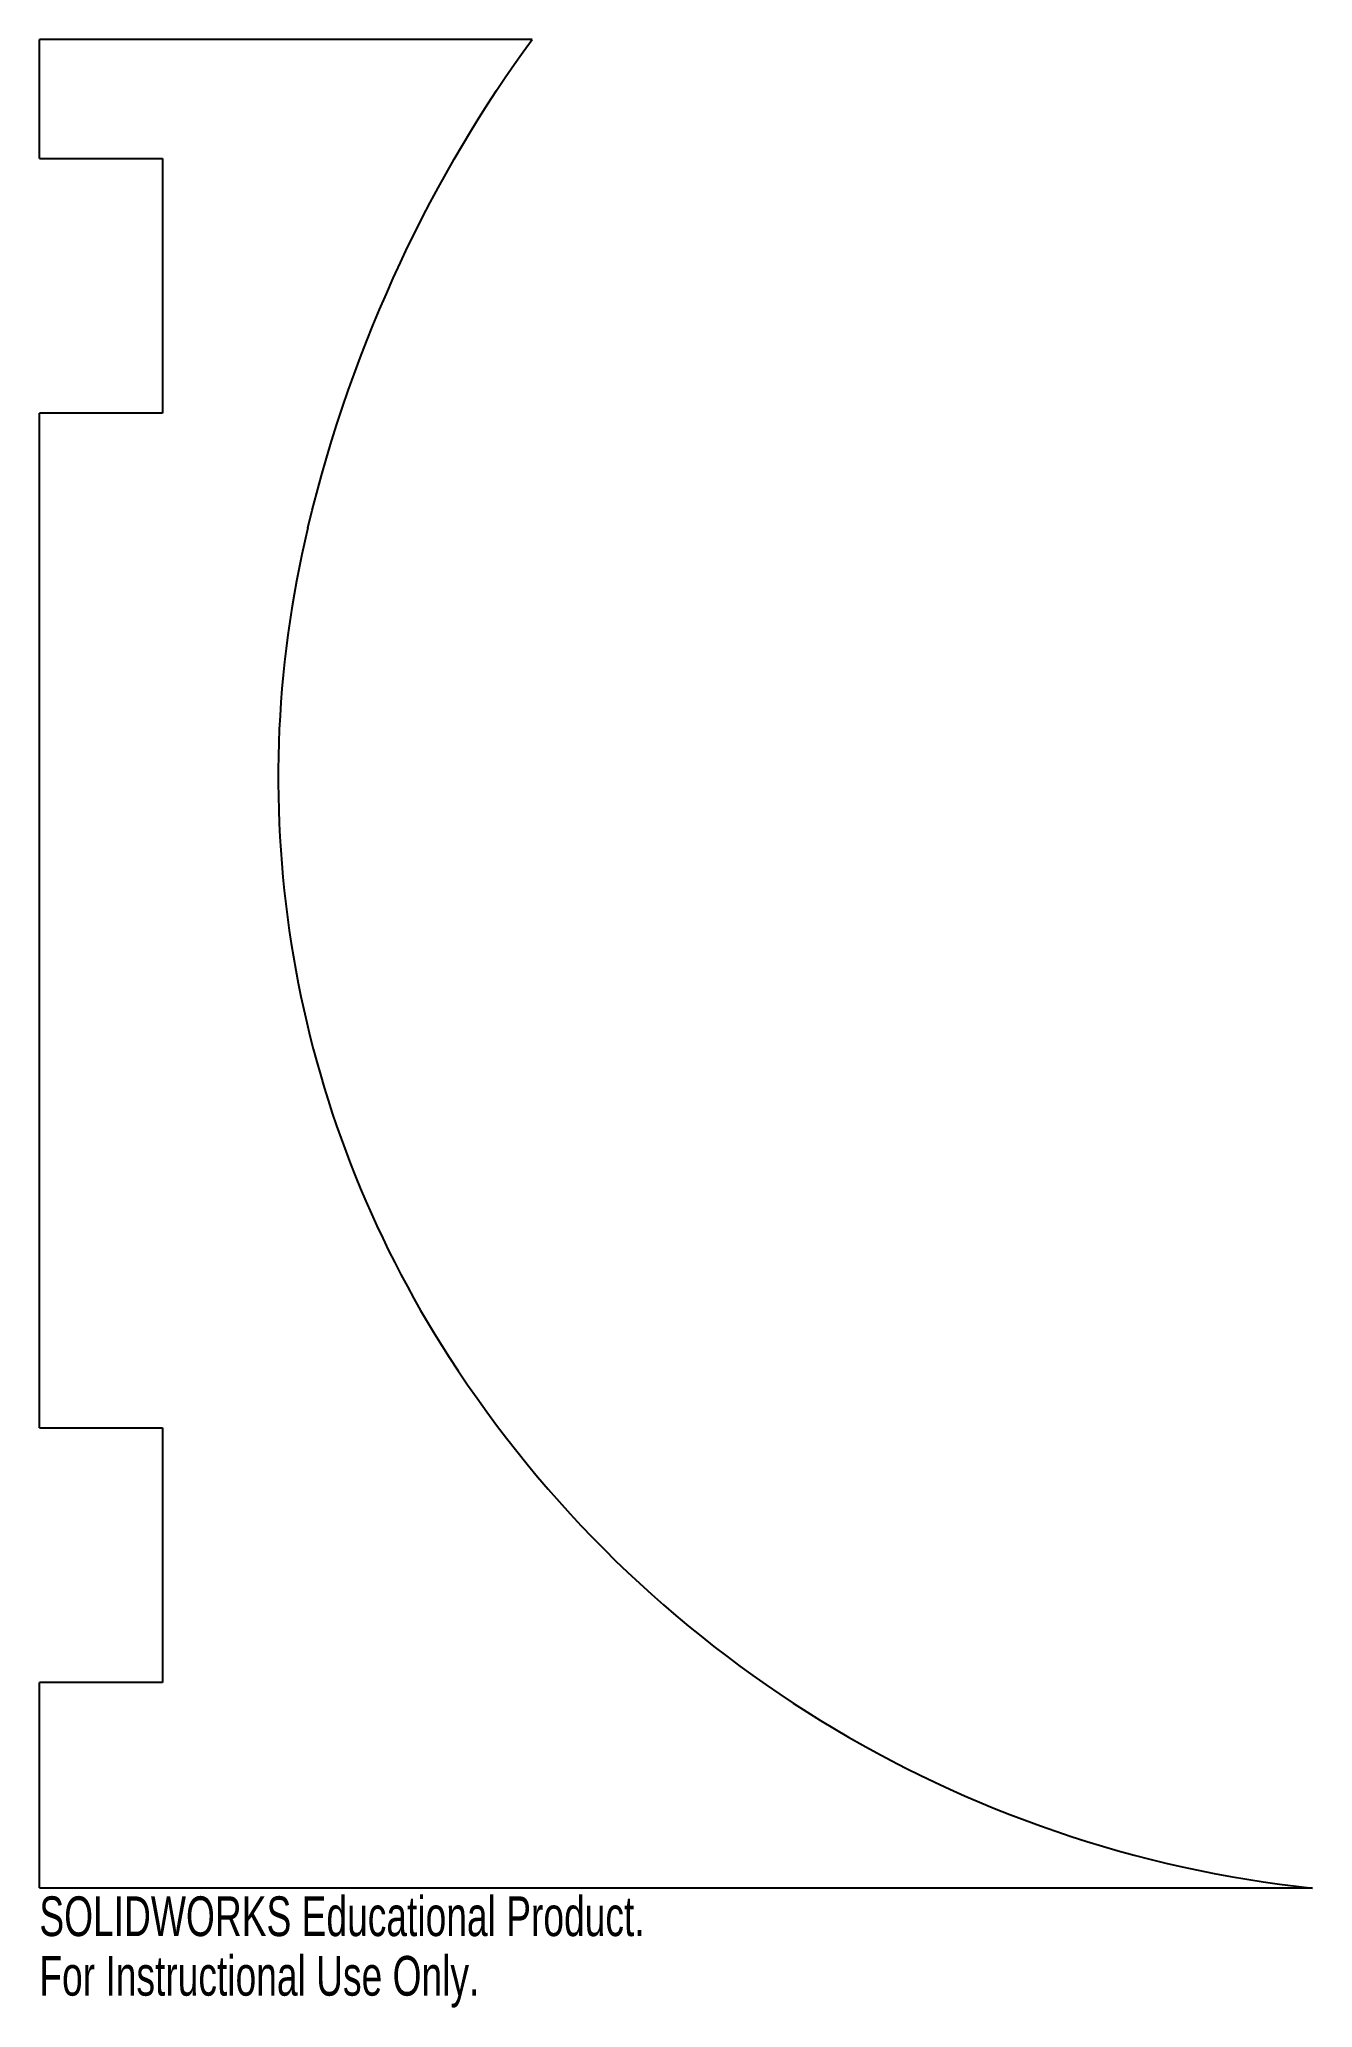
# Paper-space layout '_Front' of a CAD drawing. Header units: millimetres. Extents: x -85 to 70, y -127 to 113.
import ezdxf

# ---------------------------------------------------------------- set-up
doc = ezdxf.new("R2010")
doc.units = ezdxf.units.MM
doc.styles.add('SLDTEXTSTYLE0', font='TXT', dxfattribs={"width": 0.7})

psp = doc.layouts.new('_Front')

# ---------------------------------------------------------------- linework, layer by layer
at = {"color": 7, "linetype": 'Continuous', "lineweight": 25}
for p, q in [((-85, 98), (-85, 112.5)), ((-25, 112.5), (-85, 112.5)), ((-85, 98), (-70, 98)), ((-70, 98), (-70, 67)), ((-85, -56.5), (-85, 67)), ((-70, 67), (-85, 67)), ((-85, -56.5), (-70, -56.5)), ((-70, -56.5), (-70, -87.5)), ((-85, -112.5), (-85, -87.5)), ((-70, -87.5), (-85, -87.5)), ((-85, -112.5), (70, -112.5))]:
    psp.add_line(p, q, dxfattribs=at)
for centre, radius, start, end in [((74.08, 22.66), 130, 166.4772, 212.858), ((85, 29.71), 143, 212.858, 263.9789)]:
    psp.add_arc(centre, radius, start, end, dxfattribs=at)
psp.add_open_spline([(-52.32, 53.06), (-46.81, 75.97), (-36.89, 96.39), (-25, 112.5)], degree=3, dxfattribs=at)

# ---------------------------------------------------------------- texts
at = {"color": 7, "linetype": 'Continuous', "char_height": 4.8336, "attachment_point": 1, "style": 'SLDTEXTSTYLE0'}
for s, insert in [('SOLIDWORKS Educational Product.', (-85, -113.52)), ('For Instructional Use Only.', (-85, -120.77))]:
    psp.add_mtext(s, dxfattribs=dict(at, insert=insert))

doc.saveas('drawing.dxf')
